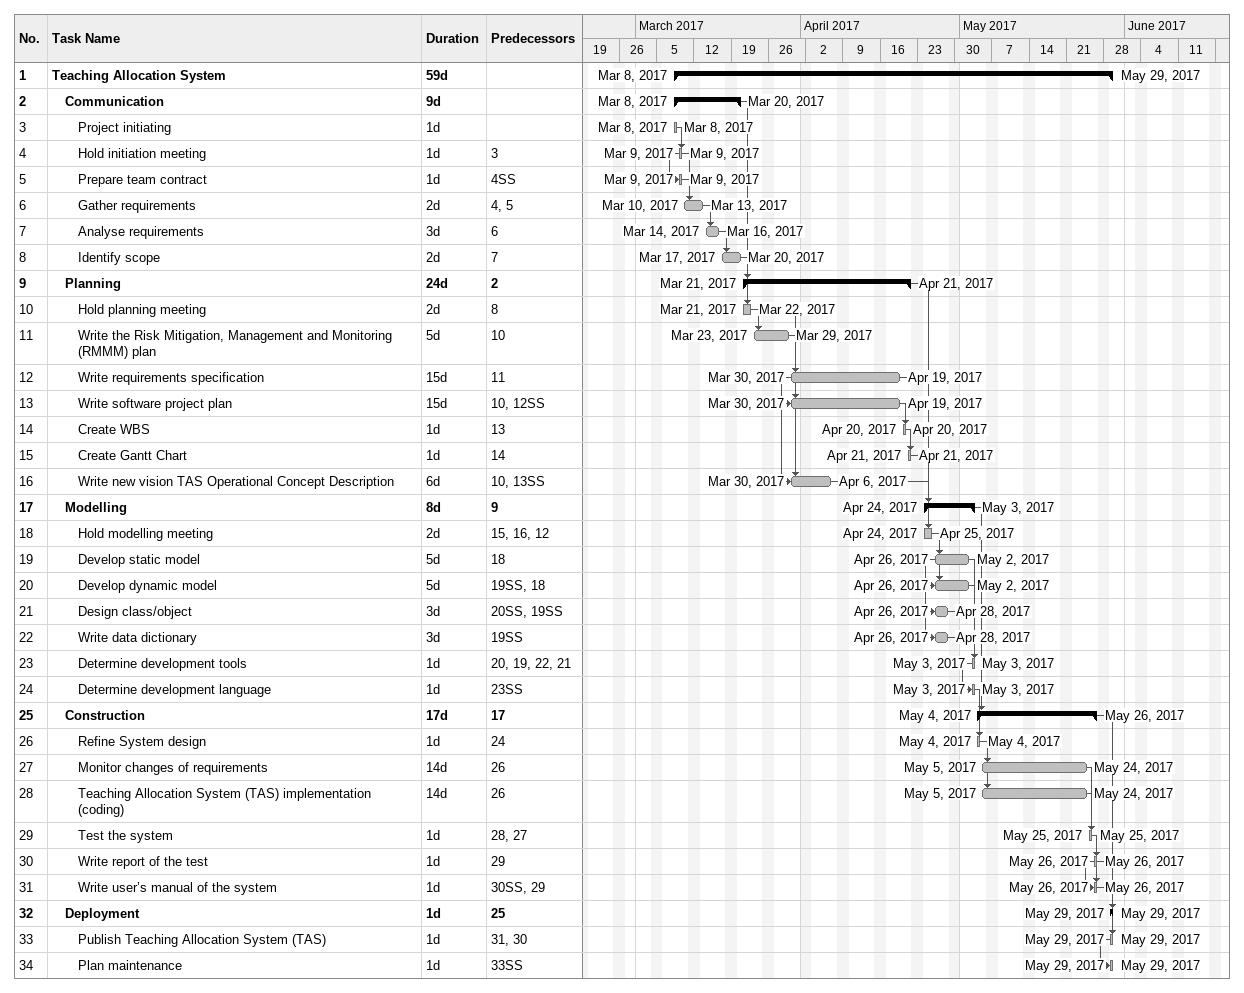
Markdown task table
| ID | Level | Task | Duration | Start | Finish | Predecessors |
|---|---|---|---|---|---|---|
| 1 | 1 | **Teaching Allocation System** | 59d | 2017-03-08 | 2017-05-29 |  |
| 2 | 2 | **Communication** | 9d | 2017-03-08 | 2017-03-20 |  |
| 3 | 3 | Project initiating | 1d | 2017-03-08 | 2017-03-08 |  |
| 4 | 3 | Hold initiation meeting | 1d | 2017-03-09 | 2017-03-09 | 3 |
| 5 | 3 | Prepare team contract | 1d | 2017-03-09 | 2017-03-09 | 4SS |
| 6 | 3 | Gather requirements | 2d | 2017-03-10 | 2017-03-13 | 4, 5 |
| 7 | 3 | Analyse requirements | 3d | 2017-03-14 | 2017-03-16 | 6 |
| 8 | 3 | Identify scope | 2d | 2017-03-17 | 2017-03-20 | 7 |
| 9 | 2 | **Planning** | 24d | 2017-03-21 | 2017-04-21 | 2 |
| 10 | 3 | Hold planning meeting | 2d | 2017-03-21 | 2017-03-22 | 8 |
| 11 | 3 | Write the Risk Mitigation, Management and Monitoring (RMMM) plan | 5d | 2017-03-23 | 2017-03-29 | 10 |
| 12 | 3 | Write requirements specification | 15d | 2017-03-30 | 2017-04-19 | 11 |
| 13 | 3 | Write software project plan | 15d | 2017-03-30 | 2017-04-19 | 10, 12SS |
| 14 | 3 | Create WBS | 1d | 2017-04-20 | 2017-04-20 | 13 |
| 15 | 3 | Create Gantt Chart | 1d | 2017-04-21 | 2017-04-21 | 14 |
| 16 | 3 | Write new vision TAS Operational Concept Description | 6d | 2017-03-30 | 2017-04-06 | 10, 13SS |
| 17 | 2 | **Modelling** | 8d | 2017-04-24 | 2017-05-03 | 9 |
| 18 | 3 | Hold modelling meeting | 2d | 2017-04-24 | 2017-04-25 | 15, 16, 12 |
| 19 | 3 | Develop static model | 5d | 2017-04-26 | 2017-05-02 | 18 |
| 20 | 3 | Develop dynamic model | 5d | 2017-04-26 | 2017-05-02 | 19SS, 18 |
| 21 | 3 | Design class/object | 3d | 2017-04-26 | 2017-04-28 | 20SS, 19SS |
| 22 | 3 | Write data dictionary | 3d | 2017-04-26 | 2017-04-28 | 19SS |
| 23 | 3 | Determine development tools | 1d | 2017-05-03 | 2017-05-03 | 20, 19, 22, 21 |
| 24 | 3 | Determine development language | 1d | 2017-05-03 | 2017-05-03 | 23SS |
| 25 | 2 | **Construction** | 17d | 2017-05-04 | 2017-05-26 | 17 |
| 26 | 3 | Refine System design | 1d | 2017-05-04 | 2017-05-04 | 24 |
| 27 | 3 | Monitor changes of requirements | 14d | 2017-05-05 | 2017-05-24 | 26 |
| 28 | 3 | Teaching Allocation System (TAS) implementation (coding) | 14d | 2017-05-05 | 2017-05-24 | 26 |
| 29 | 3 | Test the system | 1d | 2017-05-25 | 2017-05-25 | 28, 27 |
| 30 | 3 | Write report of the test | 1d | 2017-05-26 | 2017-05-26 | 29 |
| 31 | 3 | Write user’s manual of the system | 1d | 2017-05-26 | 2017-05-26 | 30SS, 29 |
| 32 | 2 | **Deployment** | 1d | 2017-05-29 | 2017-05-29 | 25 |
| 33 | 3 | Publish Teaching Allocation System (TAS) | 1d | 2017-05-29 | 2017-05-29 | 31, 30 |
| 34 | 3 | Plan maintenance | 1d | 2017-05-29 | 2017-05-29 | 33SS |
